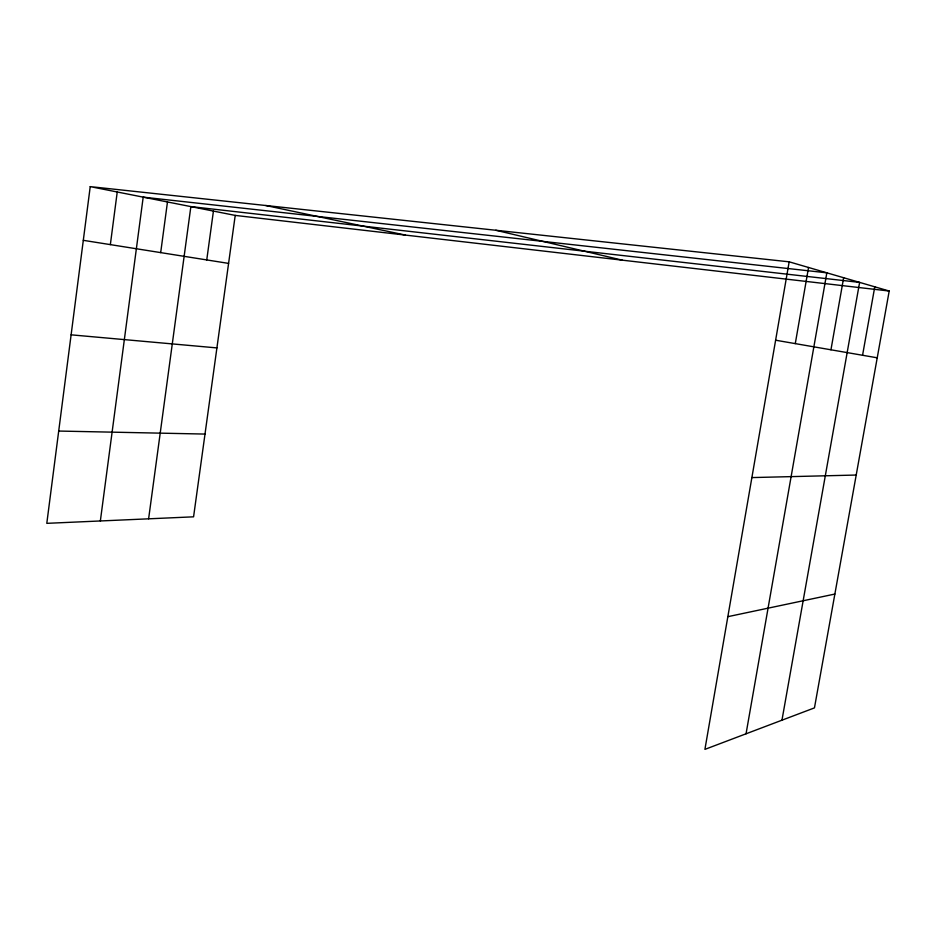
<?xml version="1.0" encoding="UTF-8"?>
<svg xmlns="http://www.w3.org/2000/svg" width="936" height="936" viewBox="0 0 936 936"><rect width="100%" height="100%" fill="white"/><g stroke="black" fill="none" stroke-linecap="round" stroke-linejoin="round"><path stroke-width="1.4" d="M90.23 186.627L46.8 523.341L193.576 516.824L235.217 215.409L90.23 186.627L789.165 261.823L889.2 291.026L814.46 707.885L704.913 749.373L789.165 261.823M110.354 244.624L117.234 191.985M100.351 520.966L143.196 197.145L826.839 272.821L746.05 733.789M160.688 252.615L167.474 201.954M148.613 518.825L190.862 206.599L859.611 282.391L781.958 720.193M206.751 259.927L213.431 211.08M795.284 343.617L808.54 267.474M830.946 349.795L843.652 277.723M862.559 355.27L874.774 286.814M727.845 616.672L834.865 594.056M751.877 477.582L856.206 475.043M58.699 431.051L205.007 434.07M71.113 334.831L216.918 347.911M235.217 215.409L889.2 291.026M83.304 240.33L228.583 263.39M775.616 340.213L877.231 357.809M265.742 205.511L405.44 235.088M495.764 230.256L622.311 260.161"/></g></svg>
